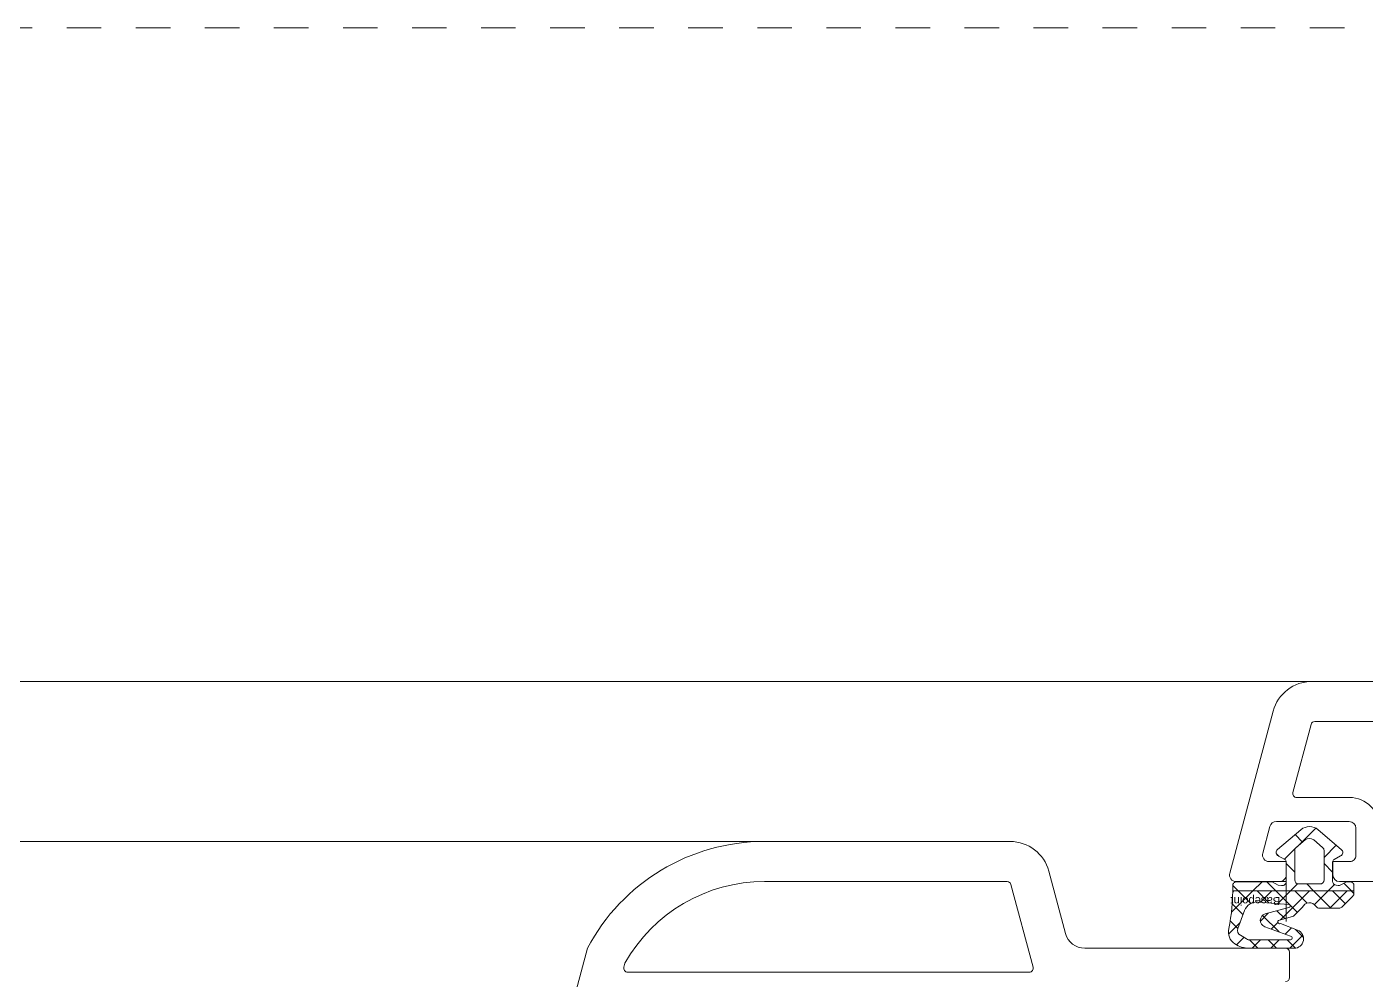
# Model space of a CAD drawing. Header units: millimetres. Extents: x 2258 to 5600, y 711 to 2563.
# Drawn here: x 2760.602 to 2764.482, y 2008.902 to 2011.663 of the extents above; entities that cross this region are included whole.
import ezdxf

# ---------------------------------------------------------------- set-up
doc = ezdxf.new("R2010")
doc.units = ezdxf.units.MM
doc.linetypes.add('HIDDENX2', pattern=[0.75, 0.5, -0.25])
for name, color, linetype, lineweight in [('FP_A_DOOR_WIN', 140, 'Continuous', 18), ('PQI-A-HIDN', 31, 'HIDDENX2', 9), ('PQI-A-IN-ELEV-LGHT', 201, 'Continuous', 5), ('WAL', 7, 'Continuous', 30)]:
    doc.layers.add(name, color=color, linetype=linetype, lineweight=lineweight)
doc.styles.get("Standard").update_dxf_attribs({"font": 'arial.ttf'})

# ---------------------------------------------------------------- blocks, each defined once
blk = doc.blocks.new('BASEPOINT')
for p, q in [((0.0001424139276124947, -6.579969547004794e-08), (0.0001424139276124947, 2.998156919277449)), ((-7.890404418731123e-08, 0.0005381883725030789), (2.956911949821283, 0.0005381883725030789))]:
    blk.add_line(p, q)
blk.add_text('Basepoint', height=0.6).set_placement((0.4501424139276011, 1.169999934200292))
blk = doc.blocks.new('244234EZ')
h = blk.add_hatch()
h.set_pattern_fill('NETZ', color=256, angle=45, style=0)
h.set_pattern_definition([(45, (0.01020141601271446, -1.498066991095954), (-0.7071067811865475, 0.7071067811865476), []), (135, (0.01020141601271446, -1.498066991095954), (-0.7071067811865476, -0.7071067811865475), [])])
h.paths.add_polyline_path([(4.008078502913222, 0.7015572627653923, -0.04835307895780901), (4.303823118820566, 3.532424224166834, 0.3319211071679742), (3.845955810543963, 4.662804514641349, 0.1614346972429617), (2.779686889645509, 5.001498133415765), (-0.6049478013112477, 5.001498133415764, 0.8315432364911673), (-0.8560341563469525, 3.648078988526671), (0.43162628173537, 3.153275400871819, -1.190626430510797), (0.5034884964394981, 2.88506940612011), (-0.4655004301875263, 2.625441762988365, 0.1296938749465605), (-0.5983473197203235, 2.549425338780542), (-1.20320037842088, 1.95383349108178, -0.6014879446624487), (-2.236571083833349, 1.864532395719669, 0.254498919795523), (-2.488499425651867, 2.001640413975412), (-3.957449179689695, 2.001624018348985, 0.1989094666118807), (-4.169577865607145, 1.913756052723637), (-4.994269180354968, 1.089064737975818, 0.1989123673796596), (-5.082137145999006, 0.8769327036198491), (-5.082137145999006, 0.7015447420383105)])
h.paths.add_polyline_path([(-0.1904933190871827, 1.719282615234464, -0.9176289392039193), (-0.19180589099426, 1.958971851091358), (1.570990037036942, 2.431272729874328, 0.7332383087249621), (1.612600442385188, 3.38408464420482), (-0.3194380188017371, 4.087288767571037, -1), (-0.2680883789091605, 4.378243357414789), (2.713463470503889, 4.377261227260397, -0.1340649279655961), (2.967535276667598, 4.307800217017941), (3.436031043195062, 4.031149930478546, -0.3557455022548623), (3.622162780758802, 3.527220637077858), (3.116654357907226, 2.175391108269227, -0.3353238355422854), (2.094986877438471, 1.535178095573969)], flags=16)
h = blk.add_hatch()
h.set_pattern_fill('NETZ', color=256, scale=2, angle=45, style=0)
h.set_pattern_definition([(45, (0.01020141601271446, -1.498066991095954), (-1.414213562373095, 1.414213562373095), []), (135, (0.01020141601271446, -1.498066991095954), (-1.414213562373095, -1.414213562373095), [])])
h.paths.add_polyline_path([(-5.082137145999006, 0.7015447420383105), (-5.082137145999004, 0.3112281275693158, 0.414213562373093), (-4.782330741885235, 0.01142172345554715), (-4.522599543124663, 0.01142172345554759), (-4.093796888527556, 0.2589747010733834, -0.1656801520669596), (-3.90396698270975, 0.296506003881801), (-3.740147452957411, 0.2745578532527244, -0.3757213696858283), (-3.479984788897567, -0.02278536033250367), (-3.479984788897565, -1.479957190332012, -0.2775501483931132), (-3.586238477402083, -1.65662532294509), (-4.07801553195808, -1.917579487461596, 0.5282092505925277), (-4.132923528191617, -2.410109730864405), (-2.393213548663183, -3.887433140998303, 0.3639584187452207), (-1.107596206292547, -3.887404740529248), (0.6502478399991928, -2.41239478329808, 0.5319777725554488), (0.5980307430605157, -1.917579487461598), (0.1062536885045181, -1.656625322945092, -0.2775501483931129), (-2.498001805406602e-16, -1.479957190332014), (-2.220446049250313e-16, 2.220446049250313e-16, -0.4537526242641983), (0.3398076201840398, 0.2973471933200025), (0.6100213742227064, 0.2611720864721001), (1.042437829558313, 0.01149901148442223), (3.710274358402263, 0.01134541035774284, 0.4227629273518383), (4.010165112804111, 0.3200571767091462, -0.006466251622778426), (4.008078502913222, 0.7015572627653923)])
h.paths.add_polyline_path([(-0.6398458862333795, -0.1163721789262142), (-0.6398458862333791, -2.328241489778694, -0.2217106168363308), (-0.7470235825400097, -2.558066551942032), (-1.418484304433663, -3.121419399609839, -0.3639357920318566), (-2.061189157707833, -3.121419399423907), (-2.732619361801749, -2.558092156067455, -0.2217106168363313), (-2.839797058108379, -2.328267093904119), (-2.839797058108379, -0.1161427283123513, -0.4142135610069876), (-2.539780287082981, 0.1838740413137141), (-0.9400615657120271, 0.1838740413137134, -0.4144359924756376)], flags=16)
blk.add_line((4.008078502913222, 0.7015572627653923), (-5.082137145999006, 0.7015447420383105))
for points in [[(0.5980307430605163, -1.917579487461598), (0.106253688504518, -1.656625322945092, -0.2775501483931128), (-2.532696274926138e-16, -1.479957190332014), (-2.237793284010081e-16, 0, -0.4537526242641983), (0.3398076201840396, 0.2973471933200025), (0.6100213742227064, 0.2611720864720999), (1.042437829558313, 0.01149901148442201), (3.710274358402264, 0.01134541035774284, 0.4227629273518251), (4.010165112804111, 0.320057176709134, -0.05483647592727152), (4.303823118820558, 3.532424224166802, 0.3319211071679828), (3.845955810543964, 4.662804514641348, 0.1614346972429613), (2.779686889645514, 5.001498133415765), (-0.6049490356474414, 5.001498133415764, 0.8315411525140167), (-0.8560362243681455, 3.648079783196039), (0.4316262817353702, 3.153275400871819, -1.190626430510805), (0.503488496439497, 2.88506940612011), (-0.4655004301875271, 2.625441762988365, 0.1296938749465612), (-0.5983473197203246, 2.549425338780541), (-1.20320037842088, 1.95383349108178, -0.6014879446624485), (-2.236571083833349, 1.864532395719669, 0.2544989197955225), (-2.488499425651866, 2.001640413975412), (-3.957449179689696, 2.001624018348985, 0.198909466611881), (-4.169577865607146, 1.913756052723636), (-4.99426918035497, 1.089064737975816, 0.1989123673796582), (-5.082137145999006, 0.8769327036198482), (-5.082137145999004, 0.3112281275693167, 0.4142135623730955), (-4.782330741885233, 0.01142172345554715), (-4.522599543124662, 0.01142172345554737), (-4.093796888527556, 0.2589747010733832, -0.1656801520669623), (-3.903966982709747, 0.2965060038818006), (-3.740147452957409, 0.2745578532527242, -0.375721369685827), (-3.479984788897567, -0.02278536033250411), (-3.479984788897565, -1.479957190332013, -0.2775501483931143), (-3.586238477402084, -1.65662532294509), (-4.078015531958083, -1.917579487461597, 0.5319777725554453), (-4.130232628896758, -2.412394783298078), (-2.393213548663189, -3.887433140998297, 0.363945910752088), (-1.107630052569438, -3.887433140998297), (0.6502478399991929, -2.41239478329808, 0.5319777725554476)], [(-0.2680883789091604, 4.378243357414789, 0.9999999999999986), (-0.3194380188017389, 4.087288767571038), (1.612600442385188, 3.38408464420482, -0.7332383087249624), (1.570990037036942, 2.431272729874328), (-0.191805890994261, 1.958971851091358, 0.9176289392038998), (-0.1904933190871827, 1.719282615234464), (2.094986877438495, 1.535178095573968, 0.3353238355422945), (3.116654357907246, 2.17539110826928), (3.622162780758808, 3.527220637077873, 0.3557455022548545), (3.436031043195058, 4.031149930478548), (2.96753527666759, 4.307800217017945, 0.1340649279655952), (2.713463470503881, 4.377261227260397)], [(-2.73261936180175, -2.558092156067455), (-2.061202087405254, -3.121408551459724, 0.3639549067525167), (-1.41847137451463, -3.121408551459724), (-0.7470235825400102, -2.558066551942032, 0.2217106168363309), (-0.6398458862333791, -2.328241489778695), (-0.6398458862333795, -0.1161137516550361, 0.4139911672486105), (-0.939864196780254, 0.1838740413137134), (-2.53980926513963, 0.1838740413137141, 0.4141569862246464), (-2.839797058108379, -0.1161137516550361), (-2.839797058108379, -2.328267093904119, 0.2217106168363308)]]:
    blk.add_lwpolyline(points, format="xyb", close=True)
blk.add_blockref('BASEPOINT', (8.881784197001252e-15, -8.881784197001252e-16))
blk = doc.blocks.new('PRJ_INSERT_75_593613123141', base_point=(8.881784197001252e-15, -8.881784197001252e-16))
blk.add_blockref('244234EZ', (0, 0))
blk = doc.blocks.new('sd3')
at = {"layer": 'FP_A_DOOR_WIN', "ltscale": 1000}
for points in [[(-1765.563346680196, 151.0001011712011), (-1686.902578648078, 151.0001011711865, -0.3394333461670923), (-1684.004751261251, 148.7765447670827), (-1680.749990539531, 136.6294958168583, -0.493223976404831), (-1681.232900705101, 136.0001011712011), (-1684.482900675292, 136.0001011711865, -0.4144957323922471), (-1684.982900913739, 136.5000860268192), (-1684.982900913739, 137.5000860268192), (-1683.705434854994, 137.5000860268337, 0.4929271850924089), (-1683.222402628431, 138.1294958168874), (-1683.758413370611, 140.1294958168874, 0.3395374030776357), (-1684.241323526861, 140.5000860268628), (-1689.705434616553, 140.5000860268192, 0.4140795445854265), (-1690.205434616568, 140.0000860268192), (-1690.205434616568, 137.9450323159108, 0.4143168794731101), (-1689.760488327534, 137.5000860268483), (-1688.48290091371, 137.5000860268337), (-1688.482900913732, 136.5000860268337, -0.4141201211793136), (-1688.98290043688, 136.0001011711865), (-1700.182420553814, 136.0001011711865, -0.09100544918140649)], [(-1684.932850178244, 128.5001011712156, -0.4140409468384528), (-1685.232899006383, 128.8000889641553), (-1685.232899006398, 130.7000981194287, -0.4140448457666134), (-1684.932850178258, 131.0001011712011), (-1669.883907612333, 131.0001011711865, 0.3394437501624551), (-1668.434933002965, 132.1118722779065), (-1667.185055073263, 136.776560149854, -0.3394672609067224), (-1664.287349995146, 139.0001011712011), (-1645.867056187155, 139.0001011711865, -0.2781724977727638), (-1632.600454386251, 131.0001011712011), (-1628.749868396575, 116.6295119148999, -0.4929951445111693)]]:
    blk.add_lwpolyline(points, format="xyb", dxfattribs=at)
for points in [[(-1712.032956894414, 147.7000829750905, -0.4141142411121429), (-1711.73290806626, 148.0000860268337), (-1687.132803257453, 148.0000860268192, -0.3394576897595111), (-1686.8430083356, 147.7777349526295), (-1685.476431187155, 142.6777288490994, -0.4933796641124775), (-1685.766226109045, 142.300089078577), (-1689.705434616582, 142.3000890786061, 0.4141730664658379), (-1692.005483444707, 140.0000860268483), (-1692.005483444693, 138.8000890785916, -0.4144907307888772), (-1692.305410202491, 138.5000860268337), (-1700.274160202491, 138.5000860268192), (-1704.425161179082, 140.0765935952222, 0.3063520428537711), (-1711.51232701158, 138.4054510170681, -0.6829872473079543), (-1712.032956894422, 138.6087743813259)], [(-1635.325185593123, 129.5777378899365, -0.4928325950843962), (-1635.614980515013, 129.2000981194142), (-1665.718380268569, 129.2000981194433, -0.4933718391203623), (-1666.008175190451, 129.5777378899365), (-1664.346920307638, 135.7777350765973, -0.3394535210435738), (-1664.057125385749, 136.0001014096197), (-1645.867056187148, 136.0001014096197, -0.2710460681531134), (-1635.406118210318, 129.8797398430615)]]:
    blk.add_lwpolyline(points, format="xyb", close=True, dxfattribs=at)
at = {"layer": 'PQI-A-HIDN'}
blk.add_line((-2600.499701610483, 199.9985151720757), (-0.0001141955726779997, 199.9999999999709), dxfattribs=at)
at = {"layer": 'PQI-A-IN-ELEV-LGHT', "ltscale": 100}
for p, q in [((-1686.902578648078, 151.0001011711865), (-914.0966800113092, 151.0001011712302)), ((-1645.86705618714, 139.0001011711574), (-955.1320808787787, 139.0001011712156))]:
    blk.add_line(p, q, dxfattribs=at)
at = {"layer": 'FP_A_DOOR_WIN', "ltscale": 1000, "extrusion": (0, 0, -1), "zscale": -1, "rotation": 180}
blk.add_blockref('PRJ_INSERT_75_593613123141', (1684.980607570214, 136.0001011712011), dxfattribs=at)

msp = doc.modelspace()

# ---------------------------------------------------------------- block references
at = {"layer": 'WAL', "ltscale": 1000, "xscale": -0.03863196438221001, "yscale": 0.03863196438221, "zscale": 0.03863196438221, "rotation": 359.9972457711958}
msp.add_blockref('sd3', (2699.155417671895, 2003.936958111282), dxfattribs=at)

doc.saveas('drawing.dxf')
